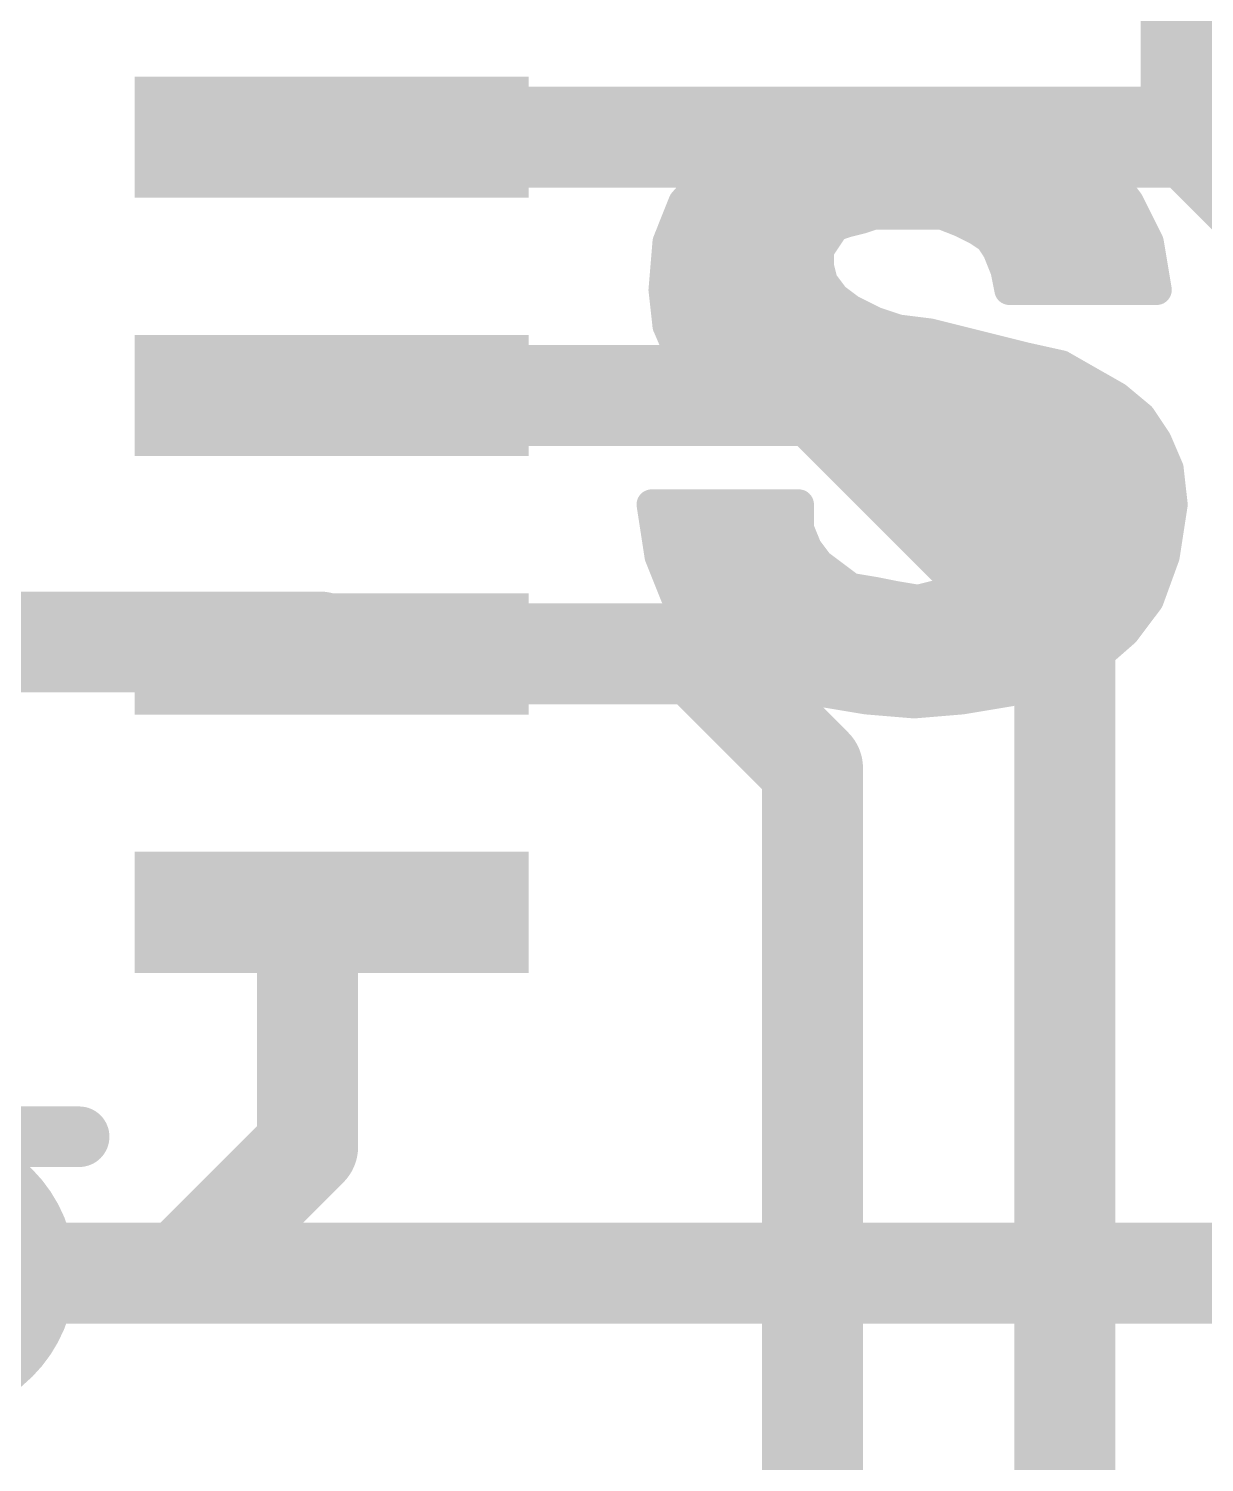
# Model space of a CAD drawing. Extents: x -0.5 to 61.7, y -0.1 to 16.6.
# Drawn here: x 32.636 to 35.593, y 4.921 to 8.528 of the extents above; entities that cross this region are included whole.
import ezdxf

# ---------------------------------------------------------------- set-up
doc = ezdxf.new("R2010")
doc.units = 0
for name, color, linetype in [('1', 12, 'CONTINUOUS'), ('16', 132, 'CONTINUOUS'), ('18', 110, 'CONTINUOUS'), ('21', 41, 'CONTINUOUS'), ('22', 40, 'CONTINUOUS')]:
    doc.layers.add(name, color=color, linetype=linetype)

# ---------------------------------------------------------------- blocks, each defined once
blk = doc.blocks.new('RECT')
blk.add_solid([(-0.5, -0.5), (0.5, -0.5), (-0.5, 0.5), (0.5, 0.5)])
blk = doc.blocks.new('ROUNDV')
at = {"const_width": 0.5}
blk.add_lwpolyline([(0, -0.25, 1), (0, 0.25, 1), (0, -0.25)], format="xyb", dxfattribs=at)

msp = doc.modelspace()

# ---------------------------------------------------------------- linework, layer by layer
at = {"layer": '1', "const_width": 0.254}
for points in [[(35.56, 9.017), (35.56, 8.255)], [(35.56, 8.255), (36.5125, 7.3025)], [(40.64, 5.3975), (32.385, 5.3975)]]:
    msp.add_lwpolyline(points, dxfattribs=at)
at = {"layer": '1', "const_width": 0.127}
for points in [[(35.6049, 8.2999, 1), (35.5151, 8.2101)], [(35.4965, 8.255, 1), (35.6235, 8.255)]]:
    msp.add_lwpolyline(points, format="xyb", dxfattribs=at)
at = {"layer": '16', "const_width": 0.254}
for points in [[(36.195, 8.255), (33.3978, 8.255)], [(33.3978, 7.605), (34.6225, 7.605)], [(34.6225, 7.605), (35.2425, 6.985)], [(33.3678, 6.985), (31.4325, 6.985)], [(33.3678, 6.985), (33.3978, 6.955)], [(35.2425, 6.985), (35.2425, 4.445)], [(33.3978, 6.955), (34.32, 6.955)], [(34.32, 6.955), (34.6075, 6.6675)], [(34.6075, 6.6675), (34.6075, 4.7625)], [(33.3375, 6.2447), (33.3978, 6.305)], [(33.3375, 5.715), (33.3375, 6.2447)], [(33.02, 5.3975), (33.3375, 5.715)], [(32.385, 5.3975), (33.02, 5.3975)]]:
    msp.add_lwpolyline(points, dxfattribs=at)
at = {"layer": '16', "const_width": 0.127}
for points in [[(33.3978, 8.3185, 1), (33.3978, 8.1915)], [(33.3978, 7.6685, 1), (33.3978, 7.5415)], [(34.6674, 7.6499, 1), (34.5776, 7.5601)], [(34.6225, 7.5415, 1), (34.6225, 7.6685)], [(33.4127, 7.0299, 1), (33.3229, 6.9401)], [(33.3678, 6.9215, 1), (33.3678, 7.0485)], [(35.306, 6.985, 1), (35.179, 6.985)], [(33.3978, 7.0185, 1), (33.3978, 6.8915)], [(34.3649, 6.9999, 1), (34.2751, 6.9101)], [(34.32, 6.8915, 1), (34.32, 7.0185)], [(35.1976, 6.9401, 1), (35.2874, 7.0299)], [(33.3529, 6.9101, 1), (33.4427, 6.9999)], [(34.671, 6.6675, 1), (34.544, 6.6675)], [(34.5626, 6.6226, 1), (34.6524, 6.7124)], [(33.4427, 6.2601, 1), (33.3529, 6.3499)], [(33.401, 6.2447, 1), (33.274, 6.2447)], [(33.2926, 6.2896, 1), (33.3824, 6.1998)], [(33.3824, 5.6701, 1), (33.2926, 5.7599)], [(33.274, 5.715, 1), (33.401, 5.715)], [(33.02, 5.334, 1), (33.02, 5.461)], [(32.9751, 5.4424, 1), (33.0649, 5.3526)]]:
    msp.add_lwpolyline(points, format="xyb", dxfattribs=at)
at = {"layer": '21', "const_width": 0.0762}
for points in [[(34.523, 8.2809), (34.623, 8.3009)], [(34.623, 8.3009), (34.733, 8.3209)], [(34.6499, 8.3058), (35.046, 8.3058)], [(34.733, 8.3209), (34.9629, 8.3209)], [(34.9629, 8.3209), (35.0729, 8.3009)], [(35.0729, 8.3009), (35.173, 8.2709)], [(34.423, 8.2309), (34.523, 8.2809)], [(35.173, 8.2709), (35.263, 8.2309)], [(34.3529, 8.1709), (34.423, 8.2309)], [(34.4214, 8.2296), (35.2647, 8.2296)], [(35.263, 8.2309), (35.343, 8.1709)], [(34.2829, 8.0909), (34.3529, 8.1709)], [(34.3376, 8.1534), (35.3561, 8.1534)], [(35.343, 8.1709), (35.403, 8.0909)], [(34.243, 7.9909), (34.2829, 8.0909)], [(34.2775, 8.0772), (35.4098, 8.0772)], [(35.403, 8.0909), (35.453, 7.9909)], [(34.733, 8.0509), (34.693, 8.0409)], [(34.763, 8.0609), (34.733, 8.0509)], [(34.9329, 8.0609), (34.763, 8.0609)], [(34.983, 8.0409), (34.9329, 8.0609)], [(34.663, 8.0309), (34.6429, 8.0009)], [(34.693, 8.0409), (34.663, 8.0309)], [(35.023, 8.0209), (34.983, 8.0409)], [(35.053, 8.0009), (35.023, 8.0209)], [(34.233, 7.8709), (34.243, 7.9909)], [(34.247, 8.001), (34.643, 8.001)], [(34.6429, 8.0009), (34.623, 7.9709)], [(34.623, 7.9709), (34.623, 7.9309)], [(35.0528, 8.001), (35.4479, 8.001)], [(35.0729, 7.9709), (35.053, 8.0009)], [(35.093, 7.9209), (35.0729, 7.9709)], [(35.453, 7.9909), (35.473, 7.8709)], [(34.2374, 7.9248), (34.6245, 7.9248)], [(34.623, 7.9309), (34.633, 7.8909)], [(35.0914, 7.9248), (35.464, 7.9248)], [(35.1029, 7.8709), (35.093, 7.9209)], [(34.243, 7.7809), (34.233, 7.8709)], [(34.633, 7.8909), (34.663, 7.8509)], [(35.473, 7.8709), (35.1029, 7.8709)], [(34.2354, 7.8486), (34.666, 7.8486)], [(34.663, 7.8509), (34.703, 7.8209)], [(34.703, 7.8209), (34.763, 7.7909)], [(34.763, 7.7909), (34.8229, 7.7709)], [(34.273, 7.7109), (34.243, 7.7809)], [(34.2466, 7.7724), (34.8184, 7.7724)], [(34.8229, 7.7709), (34.903, 7.7609)], [(34.903, 7.7609), (34.983, 7.7409)], [(34.983, 7.7409), (35.063, 7.7209)], [(35.063, 7.7209), (35.1429, 7.7009)], [(34.313, 7.6509), (34.273, 7.7109)], [(34.2828, 7.6962), (35.1641, 7.6962)], [(35.1429, 7.7009), (35.233, 7.6809)], [(35.233, 7.6809), (35.303, 7.6409)], [(34.373, 7.6109), (34.313, 7.6509)], [(34.3593, 7.62), (35.3395, 7.62)], [(34.443, 7.5709), (34.373, 7.6109)], [(35.303, 7.6409), (35.373, 7.6009)], [(35.373, 7.6009), (35.4329, 7.5509)], [(34.513, 7.5409), (34.443, 7.5709)], [(34.5062, 7.5438), (35.4377, 7.5438)], [(34.593, 7.5109), (34.513, 7.5409)], [(35.4329, 7.5509), (35.473, 7.4909)], [(34.6829, 7.4909), (34.593, 7.5109)], [(34.7829, 7.4709), (34.6829, 7.4909)], [(34.863, 7.4509), (34.7829, 7.4709)], [(34.7962, 7.4676), (35.4829, 7.4676)], [(35.473, 7.4909), (35.5029, 7.4209)], [(34.943, 7.4309), (34.863, 7.4509)], [(35.0029, 7.4109), (34.943, 7.4309)], [(35.053, 7.3809), (35.0029, 7.4109)], [(35.5029, 7.4209), (35.513, 7.3309)], [(35.0355, 7.3914), (35.5062, 7.3914)], [(35.093, 7.3509), (35.053, 7.3809)], [(34.223, 7.2009), (34.203, 7.3309)], [(34.203, 7.3309), (34.523, 7.3309)], [(34.523, 7.3309), (34.5729, 7.3309)], [(34.5729, 7.3309), (34.5729, 7.2709)], [(35.113, 7.3109), (35.093, 7.3509)], [(35.513, 7.3309), (35.493, 7.2009)], [(34.2054, 7.3152), (34.5729, 7.3152)], [(35.1108, 7.3152), (35.5105, 7.3152)], [(35.123, 7.2709), (35.113, 7.3109)], [(34.5729, 7.2709), (34.593, 7.2209)], [(35.113, 7.2309), (35.123, 7.2709)], [(34.2171, 7.239), (34.5857, 7.239)], [(34.593, 7.2209), (34.623, 7.1809)], [(35.1029, 7.1909), (35.113, 7.2309)], [(35.115, 7.239), (35.4988, 7.239)], [(34.263, 7.1009), (34.223, 7.2009)], [(34.623, 7.1809), (34.663, 7.1509)], [(35.0729, 7.1609), (35.1029, 7.1909)], [(35.493, 7.2009), (35.453, 7.0909)], [(34.2382, 7.1628), (34.6471, 7.1628)], [(34.663, 7.1509), (34.703, 7.1209)], [(35.0329, 7.1309), (35.0729, 7.1609)], [(35.0749, 7.1628), (35.4791, 7.1628)], [(34.703, 7.1209), (34.763, 7.1109)], [(34.763, 7.1109), (34.813, 7.1009)], [(34.953, 7.1009), (34.993, 7.1109)], [(34.993, 7.1109), (35.0329, 7.1309)], [(34.333, 7.0109), (34.263, 7.1009)], [(34.2741, 7.0866), (35.4497, 7.0866)], [(34.813, 7.1009), (34.873, 7.0909)], [(34.873, 7.0909), (34.913, 7.1009)], [(34.913, 7.1009), (34.953, 7.1009)], [(35.453, 7.0909), (35.3929, 7.0109)], [(34.413, 6.9409), (34.333, 7.0109)], [(34.3335, 7.0104), (35.3924, 7.0104)], [(35.3929, 7.0109), (35.313, 6.9409)], [(34.513, 6.8909), (34.413, 6.9409)], [(34.4263, 6.9342), (35.2996, 6.9342)], [(35.313, 6.9409), (35.2129, 6.8909)], [(34.623, 6.8609), (34.513, 6.8909)], [(35.2129, 6.8909), (35.1029, 6.8609)], [(34.743, 6.8409), (34.623, 6.8609)], [(34.6404, 6.858), (35.0856, 6.858)], [(35.1029, 6.8609), (34.983, 6.8409)], [(34.863, 6.8309), (34.743, 6.8409)], [(34.983, 6.8409), (34.863, 6.8309)]]:
    msp.add_lwpolyline(points, dxfattribs=at)
at = {"layer": '21', "const_width": 0.0381}
for points in [[(34.6195, 8.3196, 1), (34.6264, 8.2822)], [(34.6267, 8.2822, 1), (34.6192, 8.3196)], [(34.6499, 8.3248, 1), (34.6499, 8.2867)], [(34.733, 8.3399, 1), (34.733, 8.3018)], [(34.7364, 8.3022, 1), (34.7295, 8.3396)], [(34.9664, 8.3396, 1), (34.9595, 8.3022)], [(34.9629, 8.3018, 1), (34.9629, 8.3399)], [(35.046, 8.2867, 1), (35.046, 8.3248)], [(35.0784, 8.3191, 1), (35.0675, 8.2827)], [(35.0695, 8.2822, 1), (35.0764, 8.3196)], [(34.5192, 8.2996, 1), (34.5267, 8.2622)], [(34.5315, 8.2639, 1), (34.5144, 8.2979)], [(35.1807, 8.2883, 1), (35.1652, 8.2535)], [(35.1675, 8.2527, 1), (35.1784, 8.2891)], [(34.4214, 8.2486, 1), (34.4214, 8.2105)], [(34.4144, 8.2479, 1), (34.4315, 8.2139)], [(34.4353, 8.2164, 1), (34.4106, 8.2454)], [(35.2744, 8.2461, 1), (35.2515, 8.2157)], [(35.2552, 8.2135, 1), (35.2707, 8.2483)], [(35.2647, 8.2105, 1), (35.2647, 8.2486)], [(34.3376, 8.1724, 1), (34.3376, 8.1343)], [(34.3406, 8.1854, 1), (34.3653, 8.1564)], [(34.3673, 8.1584, 1), (34.3386, 8.1834)], [(35.3582, 8.1823, 1), (35.3277, 8.1595)], [(35.3315, 8.1557, 1), (35.3544, 8.1861)], [(35.3561, 8.1343, 1), (35.3561, 8.1724)], [(34.2775, 8.0963, 1), (34.2775, 8.0582)], [(34.2686, 8.1034, 1), (34.2973, 8.0784)], [(34.3006, 8.0838, 1), (34.2653, 8.098)], [(35.42, 8.0994, 1), (35.3859, 8.0824)], [(35.3877, 8.0795, 1), (35.4182, 8.1023)], [(35.4098, 8.0582, 1), (35.4098, 8.0963)], [(34.7269, 8.069, 1), (34.739, 8.0328)], [(34.7376, 8.0324, 1), (34.7283, 8.0694)], [(34.763, 8.08, 1), (34.763, 8.0419)], [(34.769, 8.0428, 1), (34.7569, 8.079)], [(34.94, 8.0786, 1), (34.9259, 8.0432)], [(34.9329, 8.0419, 1), (34.9329, 8.08)], [(34.6569, 8.049, 1), (34.669, 8.0128)], [(34.6788, 8.0203, 1), (34.6471, 8.0415)], [(34.6883, 8.0594, 1), (34.6976, 8.0224)], [(34.699, 8.0228, 1), (34.6869, 8.059)], [(34.9915, 8.0579, 1), (34.9744, 8.0239)], [(34.9759, 8.0232, 1), (34.99, 8.0586)], [(35.0335, 8.0368, 1), (35.0124, 8.005)], [(35.0144, 8.0039, 1), (35.0315, 8.0379)], [(34.2619, 7.9893, 1), (34.224, 7.9925)], [(34.2253, 7.998, 1), (34.2606, 7.9838)], [(34.247, 8.0201, 1), (34.247, 7.982)], [(34.642, 7.9709, 1), (34.6039, 7.9709)], [(34.6271, 8.0115, 1), (34.6588, 7.9903)], [(34.6588, 7.9903, 1), (34.6271, 8.0115)], [(34.643, 7.982, 1), (34.643, 8.0201)], [(35.0528, 8.0201, 1), (35.0528, 7.982)], [(35.0688, 8.0115, 1), (35.0371, 7.9903)], [(35.0424, 7.985, 1), (35.0635, 8.0168)], [(35.0906, 7.978, 1), (35.0553, 7.9638)], [(35.4717, 7.994, 1), (35.4342, 7.9878)], [(35.4359, 7.9824, 1), (35.47, 7.9994)], [(35.4479, 7.982, 1), (35.4479, 8.0201)], [(34.6071, 7.9815, 1), (34.6388, 7.9603)], [(35.0571, 7.9603, 1), (35.0888, 7.9815)], [(34.2374, 7.9439, 1), (34.2374, 7.9058)], [(34.6414, 7.9355, 1), (34.6045, 7.9263)], [(34.6039, 7.9309, 1), (34.642, 7.9309)], [(34.6245, 7.9058, 1), (34.6245, 7.9439)], [(35.0914, 7.9439, 1), (35.0914, 7.9058)], [(35.1116, 7.9246, 1), (35.0743, 7.9172)], [(35.0753, 7.9138, 1), (35.1106, 7.928)], [(35.464, 7.9058, 1), (35.464, 7.9439)], [(34.2519, 7.873, 1), (34.214, 7.8688)], [(34.6482, 7.9023, 1), (34.6177, 7.8795)], [(34.6145, 7.8863, 1), (34.6514, 7.8955)], [(35.1029, 7.89, 1), (35.1029, 7.8519)], [(35.473, 7.8519, 1), (35.473, 7.89)], [(34.214, 7.8725, 1), (34.2519, 7.8693)], [(34.2354, 7.8677, 1), (34.2354, 7.8296)], [(34.6744, 7.8661, 1), (34.6515, 7.8357)], [(34.6477, 7.8395, 1), (34.6782, 7.8623)], [(34.666, 7.8296, 1), (34.666, 7.8677)], [(35.0843, 7.8672, 1), (35.1216, 7.8746)], [(35.4542, 7.8678, 1), (35.4917, 7.874)], [(34.7115, 7.8379, 1), (34.6944, 7.8039)], [(34.6915, 7.8057, 1), (34.7144, 7.8361)], [(34.769, 7.809, 1), (34.7569, 7.7728)], [(34.7544, 7.7739, 1), (34.7715, 7.8079)], [(34.2605, 7.7884, 1), (34.2254, 7.7734)], [(34.224, 7.7788, 1), (34.2619, 7.783)], [(34.2466, 7.7915, 1), (34.2466, 7.7534)], [(34.8253, 7.7898, 1), (34.8206, 7.752)], [(34.8169, 7.7528, 1), (34.829, 7.789)], [(34.8184, 7.7534, 1), (34.8184, 7.7915)], [(34.9076, 7.7794, 1), (34.8983, 7.7424)], [(34.9006, 7.742, 1), (34.9053, 7.7798)], [(34.9876, 7.7594, 1), (34.9783, 7.7224)], [(34.9783, 7.7224, 1), (34.9876, 7.7594)], [(35.0676, 7.7394, 1), (35.0583, 7.7024)], [(35.0583, 7.7024, 1), (35.0676, 7.7394)], [(34.2888, 7.7215, 1), (34.2571, 7.7003)], [(34.2554, 7.7034, 1), (34.2905, 7.7184)], [(34.2828, 7.7153, 1), (34.2828, 7.6772)], [(35.1471, 7.7195, 1), (35.1388, 7.6823)], [(35.1383, 7.6824, 1), (35.1476, 7.7194)], [(35.1641, 7.6772, 1), (35.1641, 7.7153)], [(35.2424, 7.6974, 1), (35.2235, 7.6644)], [(34.3235, 7.6668, 1), (34.3024, 7.635)], [(35.2288, 7.6623, 1), (35.2371, 7.6995)], [(34.2971, 7.6403, 1), (34.3288, 7.6615)], [(34.3593, 7.6391, 1), (34.3593, 7.601)], [(34.3824, 7.6274, 1), (34.3635, 7.5944)], [(35.3124, 7.6574, 1), (35.2935, 7.6244)], [(35.2935, 7.6244, 1), (35.3124, 7.6574)], [(35.3395, 7.601, 1), (35.3395, 7.6391)], [(34.3624, 7.595, 1), (34.3835, 7.6268)], [(35.3851, 7.6155, 1), (35.3608, 7.5863)], [(35.3635, 7.5844, 1), (35.3824, 7.6174)], [(34.4505, 7.5884, 1), (34.4354, 7.5534)], [(34.4335, 7.5544, 1), (34.4524, 7.5874)], [(34.5062, 7.5629, 1), (34.5062, 7.5248)], [(34.5196, 7.5587, 1), (34.5063, 7.5231)], [(34.5054, 7.5234, 1), (34.5205, 7.5584)], [(35.4488, 7.5615, 1), (35.4171, 7.5403)], [(35.4208, 7.5363, 1), (35.4451, 7.5655)], [(35.4377, 7.5248, 1), (35.4377, 7.5629)], [(34.5971, 7.5295, 1), (34.5888, 7.4923)], [(34.5863, 7.4931, 1), (34.5996, 7.5287)], [(34.6867, 7.5096, 1), (34.6792, 7.4722)], [(34.6788, 7.4723, 1), (34.6871, 7.5095)], [(34.7876, 7.4894, 1), (34.7783, 7.4524)], [(34.7962, 7.4867, 1), (34.7962, 7.4486)], [(34.7792, 7.4522, 1), (34.7867, 7.4896)], [(35.4905, 7.4984, 1), (35.4554, 7.4834)], [(35.4571, 7.4803, 1), (35.4888, 7.5015)], [(35.4829, 7.4486, 1), (35.4829, 7.4867)], [(34.8676, 7.4694, 1), (34.8583, 7.4324)], [(34.8583, 7.4324, 1), (34.8676, 7.4694)], [(34.949, 7.449, 1), (34.9369, 7.4128)], [(34.9383, 7.4124, 1), (34.9476, 7.4494)], [(35.0128, 7.4272, 1), (34.9931, 7.3946)], [(34.9969, 7.3928, 1), (35.009, 7.429)], [(35.5219, 7.423, 1), (35.484, 7.4188)], [(35.4854, 7.4134, 1), (35.5205, 7.4284)], [(35.0355, 7.4104, 1), (35.0355, 7.3723)], [(35.0644, 7.3961, 1), (35.0415, 7.3657)], [(35.0431, 7.3646, 1), (35.0628, 7.3972)], [(35.5062, 7.3723, 1), (35.5062, 7.4104)], [(34.2218, 7.3338, 1), (34.1841, 7.328)], [(34.203, 7.35, 1), (34.203, 7.3119)], [(34.523, 7.35, 1), (34.523, 7.3119)], [(34.523, 7.3119, 1), (34.523, 7.35)], [(34.592, 7.3309, 1), (34.5539, 7.3309)], [(34.5729, 7.3119, 1), (34.5729, 7.35)], [(35.11, 7.3594, 1), (35.0759, 7.3424)], [(35.0815, 7.3357, 1), (35.1044, 7.3661)], [(35.5318, 7.328, 1), (35.4941, 7.3338)], [(34.2054, 7.3342, 1), (34.2054, 7.2961)], [(34.5729, 7.2961, 1), (34.5729, 7.3342)], [(35.1108, 7.3342, 1), (35.1108, 7.2961)], [(35.1314, 7.3155, 1), (35.0945, 7.3063)], [(35.0959, 7.3024, 1), (35.13, 7.3194)], [(35.494, 7.3288, 1), (35.5319, 7.333)], [(35.5105, 7.2961, 1), (35.5105, 7.3342)], [(34.5539, 7.2709, 1), (34.592, 7.2709)], [(34.5906, 7.278, 1), (34.5553, 7.2638)], [(35.1414, 7.2663, 1), (35.1045, 7.2755)], [(35.1045, 7.2663, 1), (35.1414, 7.2755)], [(34.2171, 7.2581, 1), (34.2171, 7.22)], [(34.6082, 7.2323, 1), (34.5777, 7.2095)], [(34.5857, 7.22, 1), (34.5857, 7.2581)], [(35.0945, 7.2355, 1), (35.1314, 7.2263)], [(35.1314, 7.2263, 1), (35.0945, 7.2355)], [(35.115, 7.2581, 1), (35.115, 7.22)], [(35.4988, 7.22, 1), (35.4988, 7.2581)], [(34.2406, 7.208, 1), (34.2053, 7.1938)], [(34.2041, 7.198, 1), (34.2418, 7.2038)], [(34.5753, 7.2138, 1), (34.6106, 7.228)], [(34.6344, 7.1961, 1), (34.6115, 7.1657)], [(35.0845, 7.1955, 1), (35.1214, 7.1863)], [(35.1164, 7.1774, 1), (35.0895, 7.2044)], [(35.4741, 7.2038, 1), (35.5118, 7.198)], [(35.5109, 7.1944, 1), (35.475, 7.2074)], [(34.2382, 7.1819, 1), (34.2382, 7.1438)], [(34.6077, 7.1695, 1), (34.6382, 7.1923)], [(34.6744, 7.1661, 1), (34.6515, 7.1357)], [(34.6471, 7.1438, 1), (34.6471, 7.1819)], [(34.6515, 7.1357, 1), (34.6744, 7.1661)], [(35.0595, 7.1744, 1), (35.0864, 7.1474)], [(35.0749, 7.1819, 1), (35.0749, 7.1438)], [(35.0844, 7.1457, 1), (35.0615, 7.1761)], [(35.4791, 7.1438, 1), (35.4791, 7.1819)], [(34.7061, 7.1397, 1), (34.6998, 7.1021)], [(34.6915, 7.1057, 1), (34.7144, 7.1361)], [(34.7667, 7.1296, 1), (34.7592, 7.0922)], [(34.7598, 7.0921, 1), (34.7661, 7.1297)], [(34.9844, 7.1279, 1), (35.0015, 7.0939)], [(34.9976, 7.0924, 1), (34.9883, 7.1294)], [(35.0215, 7.1461, 1), (35.0444, 7.1157)], [(35.0415, 7.1139, 1), (35.0244, 7.1479)], [(34.278, 7.1126, 1), (34.2479, 7.0892)], [(34.2453, 7.0938, 1), (34.2806, 7.108)], [(34.2741, 7.1057, 1), (34.2741, 7.0676)], [(34.8161, 7.1197, 1), (34.8098, 7.0821)], [(34.8092, 7.0822, 1), (34.8167, 7.1196)], [(34.8683, 7.1094, 1), (34.8776, 7.0724)], [(34.8698, 7.0721, 1), (34.8761, 7.1097)], [(34.913, 7.12, 1), (34.913, 7.0819)], [(34.9176, 7.0824, 1), (34.9083, 7.1194)], [(34.9483, 7.1194, 1), (34.9576, 7.0824)], [(34.953, 7.0819, 1), (34.953, 7.12)], [(35.435, 7.0974, 1), (35.4709, 7.0844)], [(35.4682, 7.0795, 1), (35.4377, 7.1023)], [(35.4497, 7.0676, 1), (35.4497, 7.1057)], [(34.3455, 7.0252, 1), (34.3204, 6.9966)], [(34.3335, 7.0295, 1), (34.3335, 6.9914)], [(34.3179, 6.9992, 1), (34.348, 7.0226)], [(35.3777, 7.0223, 1), (35.4082, 6.9995)], [(35.4055, 6.9966, 1), (35.3804, 7.0252)], [(35.3924, 6.9914, 1), (35.3924, 7.0295)], [(34.4215, 6.9579, 1), (34.4044, 6.9239)], [(34.4004, 6.9266, 1), (34.4255, 6.9552)], [(34.4263, 6.9533, 1), (34.4263, 6.9152)], [(35.3004, 6.9552, 1), (35.3255, 6.9266)], [(35.2996, 6.9152, 1), (35.2996, 6.9533)], [(35.3215, 6.9239, 1), (35.3044, 6.9579)], [(34.518, 6.9093, 1), (34.5079, 6.8725)], [(34.5044, 6.8739, 1), (34.5215, 6.9079)], [(35.2044, 6.9079, 1), (35.2215, 6.8739)], [(35.218, 6.8725, 1), (35.2079, 6.9093)], [(34.6261, 6.8797, 1), (34.6198, 6.8421)], [(34.6179, 6.8425, 1), (34.628, 6.8793)], [(34.6404, 6.8771, 1), (34.6404, 6.839)], [(35.0979, 6.8793, 1), (35.108, 6.8425)], [(35.0856, 6.839, 1), (35.0856, 6.8771)], [(35.1061, 6.8421, 1), (35.0998, 6.8797)], [(34.7445, 6.8599, 1), (34.7414, 6.8219)], [(34.7398, 6.8221, 1), (34.7461, 6.8597)], [(34.8614, 6.8499, 1), (34.8645, 6.8119)], [(34.8614, 6.8119, 1), (34.8645, 6.8499)], [(34.9798, 6.8597, 1), (34.9861, 6.8221)], [(34.9845, 6.8219, 1), (34.9814, 6.8599)]]:
    msp.add_lwpolyline(points, format="xyb", dxfattribs=at)
at = {"layer": '22', "const_width": 0.1524}
msp.add_lwpolyline([(28.1972, 5.7404), (32.7628, 5.7404)], dxfattribs=at)
at = {"layer": '22', "const_width": 0.0762}
msp.add_lwpolyline([(32.7628, 5.7023, 1), (32.7628, 5.7785)], format="xyb", dxfattribs=at)

# ---------------------------------------------------------------- block references
at = {"layer": '16', "xscale": 0.3048, "yscale": 0.9906, "rotation": 90}
for p in [(33.3978, 8.255), (33.3978, 7.605), (33.3978, 6.955), (33.3978, 6.305)]:
    msp.add_blockref('RECT', p, dxfattribs=at)
at = {"layer": '18', "xscale": 0.7366, "yscale": 0.7366}
msp.add_blockref('ROUNDV', (32.385, 5.3975), dxfattribs=at)
msp.add_blockref('ROUNDV', (32.385, 5.3975), dxfattribs=at)

doc.saveas('drawing.dxf')
